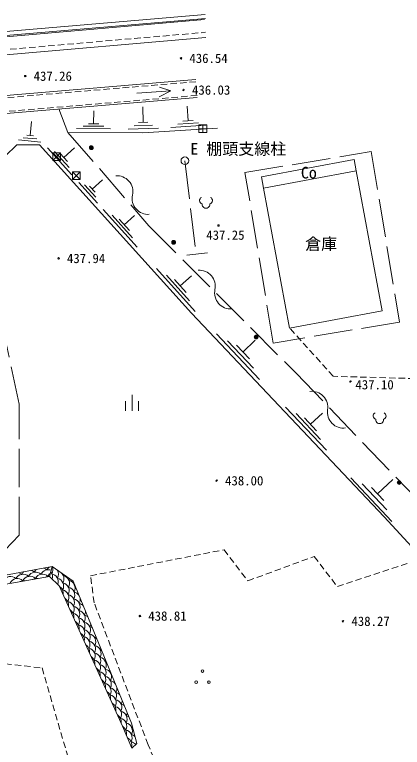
# Model space of a CAD drawing. Units: millimetres, scale not verified. Extents: x 5000 to 205306, y 4475 to 143512.
# Drawn here: x 142772 to 157922, y 88368 to 116982 of the extents above; entities that cross this region are included whole.
import ezdxf
from ezdxf.enums import TextEntityAlignment as Align

# ---------------------------------------------------------------- set-up
doc = ezdxf.new("R2010")
doc.units = ezdxf.units.MM
doc.header["$LTSCALE"] = 250
doc.linetypes.add('DASHED', pattern=[7.5, 6, -1.5])
doc.linetypes.add('USER2', pattern=[1.5, 1, -0.5])
for name, color, linetype, lineweight in [('基準点プロット', 7, 'Continuous', 13), ('汎用Layer', 7, 'Continuous', 13), ('独標', 7, 'Continuous', 13), ('現況', 7, 'Continuous', 13)]:
    doc.layers.add(name, color=color, linetype=linetype, lineweight=lineweight)
doc.styles.add('ＭＳ ゴシック', font='')
doc.styles.get('ＭＳ ゴシック').set_extended_font_data('MS Gothic')

msp = doc.modelspace()

# ---------------------------------------------------------------- hatches: boundary and pattern name
at = {"layer": '独標'}
h = msp.add_hatch(color=256, dxfattribs=at)
edge = h.paths.add_edge_path()
edge.add_ellipse((149273.1, 115277.2), major_axis=(23, 19.3), ratio=1, start_angle=140, end_angle=-40)
h = msp.add_hatch(color=256, dxfattribs=at)
edge = h.paths.add_edge_path()
edge.add_ellipse((143186.1, 114581.1), major_axis=(23, 19.3), ratio=1, start_angle=140, end_angle=-40)
for points in [[(149345.9, 114038.9, 0.41422), (149375.9, 114008.9, 0.41422)], [(155869.9, 102653, 0.41422), (155899.9, 102623, 0.41422)], [(150637.3, 98781.3, 0.41421), (150667.3, 98751.3, 0.41421)], [(155575.2, 93292.4, 0.41422), (155605.2, 93262.4, 0.41422)]]:
    msp.add_hatch(color=256, dxfattribs=at).paths.add_polyline_path(points)
h = msp.add_hatch(color=256, dxfattribs=at)
edge = h.paths.add_edge_path()
edge.add_ellipse((150737.7, 108745.4), major_axis=(23, 19.3), ratio=1, start_angle=140, end_angle=-40)
h = msp.add_hatch(color=256, dxfattribs=at)
edge = h.paths.add_edge_path()
edge.add_ellipse((144488.9, 107462.6), major_axis=(23, 19.3), ratio=1, start_angle=140, end_angle=-40)
h = msp.add_hatch(color=256, dxfattribs=at)
edge = h.paths.add_edge_path()
edge.add_ellipse((147667.5, 93497.1), major_axis=(23, 19.3), ratio=1, start_angle=140, end_angle=-40)
at = {"layer": '現況'}
for points in [[(145840.6, 111785.5, 0.41422), (145765.6, 111860.5, 0.41422), (145690.6, 111785.5, 0.99999)], [(149063, 108090.8, 1), (148913, 108090.8, 0.41421), (148988, 108015.8, 0.41421)], [(152285.5, 104396.2, 0.41422), (152210.5, 104471.2, 0.41422), (152135.5, 104396.2, 0.99999)], [(157870.4, 98709.6, 0.99999), (157720.4, 98709.6, 0.41421), (157795.4, 98634.6, 0.41421)]]:
    msp.add_hatch(color=256, dxfattribs=at).paths.add_polyline_path(points)

# ---------------------------------------------------------------- linework, layer by layer
at = {"layer": '基準点プロット'}
for p, q in [((149975, 112526), (150275, 112526)), ((150125, 112376), (150125, 112676)), ((144268.3, 111282.6), (144568.3, 111582.6)), ((144268.3, 111582.6), (144568.3, 111282.6)), ((145029.6, 110542.5), (145329.6, 110842.5)), ((145029.6, 110842.5), (145329.6, 110542.5))]:
    msp.add_line(p, q, dxfattribs=at)
for points in [[(149975, 112376), (150275, 112376), (150275, 112676), (149975, 112676)], [(144268.3, 111282.6), (144568.3, 111282.6), (144568.3, 111582.6), (144268.3, 111582.6)], [(145029.6, 110542.5), (145329.6, 110542.5), (145329.6, 110842.5), (145029.6, 110842.5)]]:
    msp.add_lwpolyline(points, close=True, dxfattribs=at)
at = {"layer": '汎用Layer'}
for p, q in [((147109, 101885.3), (147109, 101510.3)), ((147359, 101510.3), (147359, 102135.3)), ((147609, 101885.3), (147609, 101510.3))]:
    msp.add_line(p, q, dxfattribs=at)
for centre in [(150112.7, 91345.9), (149862.7, 90912.9), (150362.7, 90912.9)]:
    msp.add_circle(centre, 50, dxfattribs=at)
for centre, radius, start, end in [((150134.5, 109723.2), 137.1, 116.40406, 254.79462), ((150248.6, 109572.1), 151.2, 172.84733, 7.15267), ((150362.7, 109723.2), 137.1, 285.20538, 63.59594), ((156919.7, 101311.2), 137.1, 116.40406, 254.79462), ((157147.8, 101311.2), 137.1, 285.20538, 63.59594), ((157033.8, 101160.2), 151.2, 172.84733, 7.15267)]:
    msp.add_arc(centre, radius, start, end, dxfattribs=at)
at = {"layer": '独標'}
for points in [[(149345.9, 114038.9, 0.41422), (149375.9, 114008.9, 0.41422)], [(155869.9, 102653, 0.41422), (155899.9, 102623, 0.41422)], [(150637.3, 98781.3, 0.41421), (150667.3, 98751.3, 0.41421)], [(155575.2, 93292.4, 0.41422), (155605.2, 93262.4, 0.41422)]]:
    msp.add_lwpolyline(points, format="xyb", close=True, dxfattribs=at)
for centre, start, end in [((149273.1, 115277.2), 360, 180), ((149273.1, 115277.2), 180, 360), ((143186.1, 114581.1), 359.99898, 180.00102), ((143186.1, 114581.1), 180, 360), ((149375.9, 114038.9), 0, 180), ((150737.7, 108745.4), 359.99908, 180.00092), ((150737.7, 108745.4), 180, 0), ((144488.9, 107462.6), 360, 180), ((144488.9, 107462.6), 180, 360), ((155899.9, 102653), 0, 180), ((150667.3, 98781.3), 0, 180), ((147667.5, 93497.1), 359.99898, 180.00102), ((147667.5, 93497.1), 180, 360), ((155605.2, 93292.4), 0, 180)]:
    msp.add_arc(centre, 30, start, end, dxfattribs=at)
at = {"layer": '現況'}
for p, q in [((150211, 116981.6), (137241.3, 115876.2)), ((150223.8, 116832.1), (137254, 115726.8)), ((140306.7, 115935.4), (150185.8, 116789.4)), ((140366, 115237.9), (150246.1, 116092)), ((149849.4, 114444), (135988.2, 113275.4)), ((147550.1, 113916.7), (148880.4, 114001.4)), ((149908.2, 113746.5), (136046.1, 112577.8)), ((147794.9, 112773), (147777.5, 113379.6)), ((149547.1, 112840.2), (149511.9, 113406.3)), ((145856.3, 112722.7), (145860.1, 113220.4)), ((143379.9, 112257.2), (143433.1, 112812.2)), ((147617, 112767.9), (147972.7, 112778.1)), ((149145.6, 112705.8), (149962.3, 112756.6)), ((149343, 112827.5), (149751.3, 112852.9)), ((145187.4, 112531.4), (146522, 112521)), ((145455.1, 112627.6), (146255.9, 112621.4)), ((145656.1, 112724.3), (146056.5, 112721.2)), ((147209, 112515.6), (148394.5, 112549.5)), ((147442.7, 112642.6), (148153.9, 112662.9)), ((148880.1, 112579.8), (150241.3, 112664.6)), ((143106.8, 112177.2), (143632.8, 112126.8)), ((143248.4, 112269.8), (143511.4, 112244.6)), ((142921.5, 112088.9), (143798, 112004.9)), ((144057, 111776.8), (145007.4, 110724.5)), ((144329.5, 111640.8), (144899.7, 111009.4)), ((144697, 111399.5), (145114.7, 111776.8)), ((144554.5, 111557.3), (144839.6, 111241.7)), ((152417.7, 110654.3), (156035.9, 111327.3)), ((156035.9, 111327.3), (156118.2, 110884.9)), ((145803.6, 110163.6), (146207.3, 110528.2)), ((152417.7, 110654.3), (152500, 110211.9)), ((145281.7, 110420.8), (146006.6, 109618.3)), ((145506.4, 110332.4), (145941.4, 109850.8)), ((145694.9, 110284), (145912.4, 110043.2)), ((147561.5, 107896.8), (146230.2, 109370.7)), ((147375.8, 108264.3), (146577, 109148.7)), ((147057, 108779.3), (147460.2, 109143.4)), ((147256.6, 108558.2), (146857.3, 109000.3)), ((149499.7, 107587.6), (150307.1, 107685.5)), ((149826.5, 105389.1), (148308.8, 107069.5)), ((149609.7, 105803.5), (148699, 106811.7)), ((149241.1, 106386), (149680.3, 106782.7)), ((149468.7, 106133.9), (149013.4, 106638)), ((152341.9, 102732.9), (150656.1, 104514.3)), ((152100.3, 103179.6), (151088.9, 104248.5)), ((151690.2, 103804.5), (152174.9, 104263.2)), ((151943.1, 103537.3), (151437.3, 104071.7)), ((154951.5, 99975.2), (153359.9, 101657.1)), ((154722.2, 100395.8), (153767.3, 101404.9)), ((154333.8, 100984.6), (154795.6, 101421.7)), ((154572.5, 100732.3), (154095, 101236.9)), ((157512.5, 97190), (155910.8, 98888.7)), ((156951.8, 98265.7), (157554.4, 98834)), ((157312.2, 97643), (156351.2, 98662.1)), ((157192, 98010.9), (156711.5, 98520.5))]:
    msp.add_line(p, q, dxfattribs=at)
at = {"layer": '現況', "linetype": 'USER2'}
for p, q in [((140349.1, 115437.2), (150228.9, 116291.3)), ((149856.2, 114364.3), (135994.8, 113195.7)), ((149901.5, 113826.2), (136039.5, 112657.5))]:
    msp.add_line(p, q, dxfattribs=at)
at = {"layer": '現況', "linetype": 'DASHED'}
for p, q in [((144854.9, 112384), (144492.7, 113304.5)), ((149422.3, 111277.4), (149864.3, 107631.8))]:
    msp.add_line(p, q, dxfattribs=at)
at = {"layer": '現況'}
for points in [[(148419.3, 113771), (148880.4, 114001.4), (148425.7, 114153.4)], [(144854.9, 112384), (147783, 112361.2), (150692.7, 112542.4)], [(172695.1, 83206.5), (171253.3, 83055.3), (170339.6, 83451), (170337.7, 83453.3), (165106.4, 88820.7), (157207.8, 97372.6), (149678.5, 105329.2), (143741.5, 111902.3), (142857.2, 111891.9), (141014.9, 110132.2)]]:
    msp.add_lwpolyline(points, dxfattribs=at)
at = {"layer": '現況', "linetype": 'DASHED'}
for points in [[(144854.9, 112384), (148013.5, 108739.8), (153769.2, 102975.6), (159019.5, 97517.6), (164732, 92221.3), (171230.3, 85541.9)], [(141909.5, 95578.8), (142953.4, 96653.2), (142952.3, 101766), (141675.4, 107749.9), (141014.9, 110132.2), (140657.4, 111494.4)]]:
    msp.add_lwpolyline(points, dxfattribs=at)
at = {"layer": '現況'}
for points in [[(145840.6, 111785.5, 0.41422), (145765.6, 111860.5, 0.41422), (145690.6, 111785.5, 0.99999)], [(149063, 108090.8, 1), (148913, 108090.8, 0.41421), (148988, 108015.8, 0.41421)], [(152285.5, 104396.2, 0.41422), (152210.5, 104471.2, 0.41422), (152135.5, 104396.2, 0.99999)], [(157870.4, 98709.6, 0.99999), (157720.4, 98709.6, 0.41421), (157795.4, 98634.6, 0.41421)]]:
    msp.add_lwpolyline(points, format="xyb", close=True, dxfattribs=at)
at = {"layer": '現況', "linetype": 'DASHED'}
msp.add_lwpolyline([(152874, 104157.8), (151772.5, 110815), (156708.8, 111631.7), (157810.3, 104974.5)], close=True, dxfattribs=at)
at = {"layer": '現況'}
for points in [[(153517.2, 104742.6), (152500, 110211.9), (156118.2, 110884.9), (157135.4, 105415.6)], [(134461.9, 93330.4), (144134.5, 95043.2), (144236.6, 95424.6), (134403.4, 93605.1), (133514.3, 93029.4), (133991.2, 92885.6)], [(144513.9, 94681.2), (146991, 89191.5), (147356.5, 88333.7), (147547.5, 88515), (147332, 89317.2), (145058.2, 94858.9), (144236.6, 95424.6), (144134.5, 95043.2)]]:
    msp.add_lwpolyline(points, close=True, dxfattribs=at)
at = {"layer": '現況', "linetype": 'USER2'}
msp.add_lwpolyline([(158399.9, 102769.6), (155222.4, 102859), (153517.2, 104742.6)], dxfattribs=at)
for points in [[(145735.6, 95070.1), (150955.1, 96083.9), (151880.9, 94869.3), (154475.8, 95822.9), (155380.9, 94645.9), (158327.6, 95622.4), (166384.9, 86208), (167052.5, 86428.8), (169492.2, 81240.9), (166105, 79828.7), (166748.1, 75205), (169270, 68111), (171372.6, 60431.1), (160925.8, 57470.3), (158801.2, 62280.3), (156178.1, 69183.5), (151460.8, 78626.8), (150319.2, 81306.5), (150830.6, 81729.2), (147989.3, 88463.2), (145878.1, 94013.6)], [(147560.1, 78741.5), (142055.6, 76480.1), (138053.9, 83801.9), (136442, 92326.3), (143841.4, 91468.2)]]:
    msp.add_lwpolyline(points, close=True, dxfattribs=at)
at = {"layer": '現況'}
msp.add_circle((149422.3, 111277.4), 150, dxfattribs=at)
for centre, radius, start, end in [((146765.6, 110068.5), 625, 347.96461, 94.22482), ((147988.1, 109807.8), 625, 167.96461, 274.22482), ((149988, 106373.9), 625, 347.96461, 94.22482), ((151210.5, 106113.2), 625, 167.96461, 274.22482), ((154385, 101646.9), 625, 351.35273, 97.61293), ((155620.8, 101458.9), 625, 171.35273, 277.61293), ((143816.3, 95069.6), 312.5, 129.76809, 153.17147), ((144084.3, 94990.1), 312.5, 68.61853, 153.17147), ((143816.3, 95069.6), 312.5, 46.91126, 71.19763), ((144308.7, 95156.8), 312.5, 128.28983, 153.17147), ((143951.8, 95296), 312.5, 331.15603, 24.29365), ((144168.3, 95118.2), 313.9, 77.40586, 77.41621), ((144168.6, 95119.6), 312.5, 331.15603, 33.49955), ((142607.3, 94728.6), 312.5, 46.91126, 153.17147), ((143099.6, 94815.8), 312.5, 46.91126, 153.17147), ((142831.7, 94895.3), 312.5, 46.91126, 68.42771), ((143324, 94982.4), 312.5, 131.18127, 153.17147), ((143367.6, 94736.3), 312.5, 46.91126, 153.17147), ((143592, 94902.9), 312.5, 46.91126, 153.17147), ((143324, 94982.4), 312.5, 46.91126, 69.78446), ((143859.9, 94823.5), 312.5, 46.91126, 153.17147), ((144127.9, 94744), 312.5, 88.14598, 120.15073), ((144352.3, 94910.6), 312.5, 126.53087, 153.17147), ((143940.7, 95016.7), 312.5, 345.63286, 39.7616), ((144157.4, 94840.3), 312.5, 341.11648, 77.41624), ((144179.7, 95398.8), 312.5, 331.15603, 335.31036), ((144385.3, 94943.1), 312.5, 57.67865, 77.41624), ((144385.3, 94943.1), 312.5, 331.15603, 53.22673), ((144396.4, 95222.4), 312.5, 331.15603, 339.51381), ((144602.1, 94766.6), 312.5, 331.15603, 77.41624), ((142875.3, 94649.1), 312.5, 46.91126, 153.17147), ((143143.2, 94569.6), 312.5, 79.932, 120.15073), ((143635.6, 94656.8), 312.5, 79.932, 120.15073), ((144374.2, 94663.8), 312.5, 331.15603, 77.41624), ((144591, 94487.3), 312.5, 331.15603, 77.41624), ((144613.2, 95045.9), 312.5, 331.15603, 343.79613), ((144818.8, 94590.2), 312.5, 331.15603, 77.41624), ((144830, 94869.5), 312.5, 331.15603, 333.83638), ((145035.6, 94413.7), 312.5, 74.88008, 77.41624), ((144363.1, 94384.5), 312.5, 350.40811, 58.16416), ((144579.9, 94208.1), 312.5, 331.15603, 77.41624), ((144807.7, 94310.9), 312.5, 331.15603, 77.41624), ((145024.5, 94134.4), 312.5, 33.80569, 77.41624), ((144568.7, 93928.8), 312.5, 350.40811, 58.16416), ((144796.6, 94031.6), 312.5, 331.15603, 77.41624), ((145013.4, 93855.1), 312.5, 331.15603, 77.41624), ((145024.5, 94134.4), 312.5, 331.15603, 10.81216), ((144785.5, 93752.3), 312.5, 331.15603, 77.41624), ((145002.3, 93575.8), 312.5, 331.15603, 77.41624), ((145230.1, 93678.7), 312.5, 44.68083, 77.41624), ((144774.4, 93473), 312.5, 350.40811, 58.16416), ((144991.1, 93296.6), 312.5, 331.15603, 77.41624), ((145219, 93399.4), 312.5, 331.15603, 77.41624), ((145230.1, 93678.7), 312.5, 331.15603, 359.93702), ((144980, 93017.3), 312.5, 350.40811, 58.16416), ((145207.9, 93120.1), 312.5, 331.15603, 77.41624), ((145435.8, 93222.9), 312.5, 51.90491, 77.41624), ((145196.8, 92840.8), 312.5, 331.15603, 77.41624), ((145424.7, 92943.6), 312.5, 331.15603, 77.41624), ((145435.8, 93222.9), 312.5, 331.15603, 352.71294), ((145641.4, 92767.2), 312.5, 57.78812, 77.41624), ((145185.7, 92561.5), 312.5, 350.40811, 58.16416), ((145413.6, 92664.3), 312.5, 331.15603, 77.41624), ((145630.3, 92487.9), 312.5, 331.15603, 77.41624), ((145402.4, 92385.1), 312.5, 331.15603, 77.41624), ((145619.2, 92208.6), 312.5, 331.15603, 77.41624), ((145641.4, 92767.2), 312.5, 331.15603, 346.82973), ((145847.1, 92311.4), 312.5, 62.92197, 77.41624), ((145391.3, 92105.8), 312.5, 350.40811, 58.16416), ((145608.1, 91929.3), 312.5, 331.15603, 77.41624), ((145836, 92032.1), 312.5, 331.15603, 77.41624), ((145847.1, 92311.4), 312.5, 331.15603, 341.69588), ((146052.7, 91855.7), 312.5, 67.56657, 77.41624), ((145597, 91650), 312.5, 350.40811, 58.16416), ((145824.9, 91752.8), 312.5, 331.15603, 77.41624), ((146041.6, 91576.4), 312.5, 331.15603, 77.41624), ((145813.7, 91473.5), 312.5, 331.15603, 77.41624), ((146030.5, 91297.1), 312.5, 331.15603, 77.41624), ((146052.7, 91855.7), 312.5, 331.15603, 337.05128), ((146258.4, 91399.9), 312.5, 71.864, 77.41624), ((145802.6, 91194.3), 312.5, 350.40811, 58.16416), ((146019.4, 91017.8), 312.5, 331.15603, 77.41624), ((146247.3, 91120.6), 312.5, 331.15603, 77.41624), ((146008.3, 90738.5), 312.5, 350.40811, 58.16416), ((146236.1, 90841.3), 312.5, 331.15603, 77.41624), ((146258.4, 91399.9), 312.5, 331.15603, 332.75384), ((146464, 90944.2), 312.5, 75.90219, 77.41624), ((146225, 90562), 312.5, 331.15603, 77.41624), ((146452.9, 90664.9), 312.5, 37.36462, 77.41624), ((146213.9, 90282.8), 312.5, 350.40811, 58.16416), ((146441.8, 90385.6), 312.5, 331.15603, 77.41624), ((146452.9, 90664.9), 312.5, 331.15603, 7.25323), ((146658.6, 90209.1), 312.5, 46.73846, 77.41624), ((146430.7, 90106.3), 312.5, 331.15603, 77.41624), ((146647.4, 89929.8), 312.5, 331.15603, 77.41624), ((146658.6, 90209.1), 312.5, 331.15603, 357.87938), ((146419.6, 89827), 312.5, 350.40811, 58.16416), ((146636.3, 89650.5), 312.5, 331.15603, 77.41624), ((146864.2, 89753.4), 312.5, 53.51964, 77.41624), ((146625.2, 89371.3), 312.5, 350.40811, 58.16416), ((146853.1, 89474.1), 312.5, 331.15603, 77.41624), ((146864.2, 89753.4), 312.5, 331.15603, 351.09821), ((147069.8, 89297.6), 312.5, 59.17269, 77.41624), ((146842, 89194.8), 312.5, 331.15603, 77.41624), ((147058.7, 89018.3), 312.5, 331.15603, 77.41624), ((146830.9, 88915.5), 312.5, 347.91799, 58.24151), ((147047.6, 88739), 312.5, 331.15603, 77.41624), ((147069.8, 89297.6), 312.5, 331.15603, 340.78817), ((147275.5, 88841.9), 312.5, 70.32585, 77.41624), ((147036.5, 88459.8), 312.5, 344.69357, 61.46593), ((147264.4, 88562.6), 312.5, 48.35113, 77.41624), ((147253.3, 88283.3), 312.5, 37.1597, 77.41624)]:
    msp.add_arc(centre, radius, start, end, dxfattribs=at)

# ---------------------------------------------------------------- texts
at = {"layer": '汎用Layer', "style": 'ＭＳ ゴシック'}
for s, p in [('E 棚頭支線柱', (149637.7, 111373.6)), ('Co', (153956, 110445)), ('倉庫', (154123.4, 107662.6))]:
    msp.add_text(s, height=458.2, dxfattribs=at).set_placement(p, align=Align.BOTTOM_LEFT)
at = {"layer": '独標', "style": 'ＭＳ ゴシック'}
for s, p in [('436.54', (150348.1, 115277.2)), ('437.26', (144261.1, 114581.1)), ('436.03', (150450.9, 114038.9)), ('437.25', (151007.4, 108373.4)), ('437.94', (145563.9, 107462.6)), ('437.10', (156836, 102530.8)), ('438.00', (151742.3, 98781.3)), ('438.81', (148742.5, 93497.1)), ('438.27', (156680.2, 93292.4))]:
    msp.add_text(s, height=366.6, dxfattribs=at).set_placement(p, align=Align.MIDDLE_CENTER)

doc.saveas('drawing.dxf')
